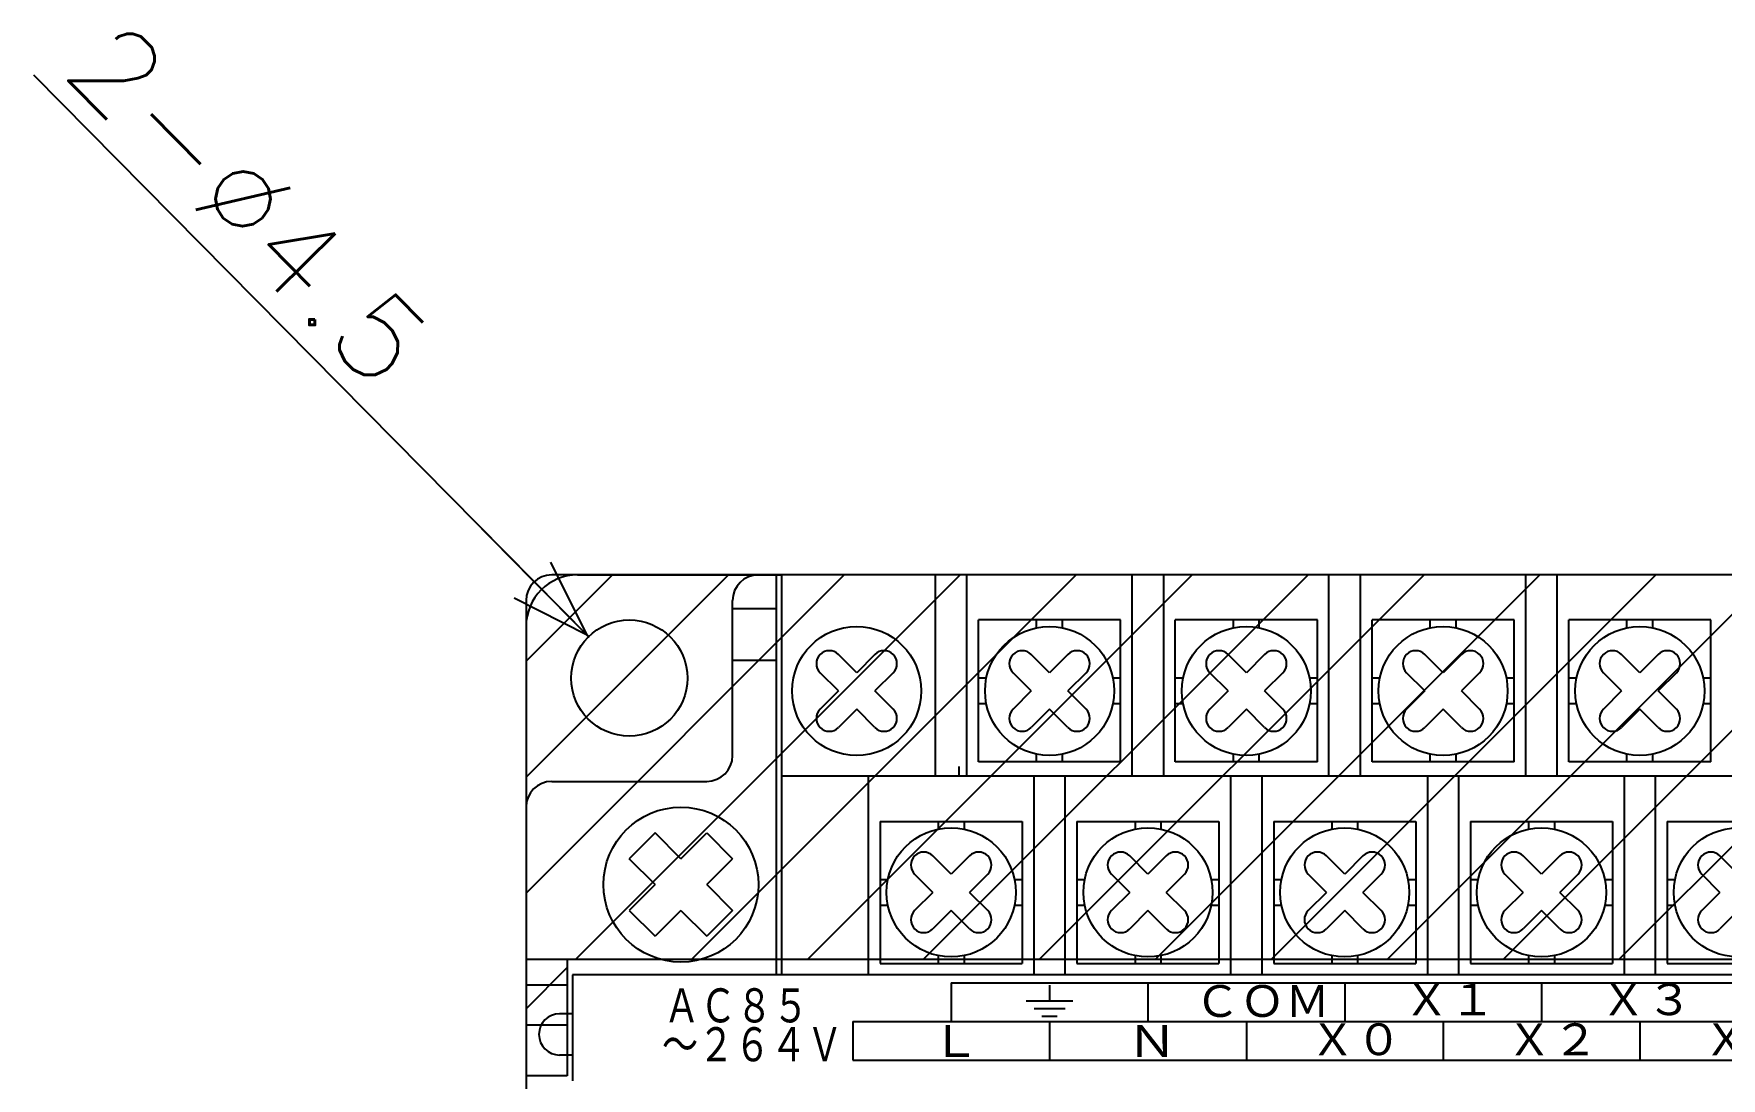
# Model space of a CAD drawing. Extents: x -157 to 170, y -125 to 114.
# Drawn here: x -68.7 to -3.4, y 73.4 to 113.8 of the extents above; entities that cross this region are included whole.
import ezdxf

# ---------------------------------------------------------------- set-up
doc = ezdxf.new("R2010")
doc.units = 0
doc.layers.get('0').update_dxf_attribs({"linetype": 'CONTINUOUS'})
doc.styles.get("Standard").update_dxf_attribs({"font": 'txt', "bigfont": 'BIGFONT'})

# ---------------------------------------------------------------- blocks, each defined once
blk = doc.blocks.new('_OPEN30')
at = {"color": 0, "linetype": 'BYBLOCK'}
for q in [(-3, 1), (-3, -1), (-3, 0)]:
    blk.add_line((0, 0), q, dxfattribs=at)

msp = doc.modelspace()

# ---------------------------------------------------------------- linework, layer by layer
at = {"color": 7, "linetype": 'CONTINUOUS'}
for p, q in [((-47.238831, 90.47097), (-68.729065, 112.228676)), ((-49.411203, 92.670228), (-51.765401, 95.053557)), ((-49.66574, 80.553146), (-37.340608, 92.878303)), ((-49.66574, 85.043279), (-41.830731, 92.878303)), ((-49.66574, 89.533412), (-46.320855, 92.878303)), ((39.334259, 92.878304), (-48.665741, 92.878304)), ((-47.75045, 77.978307), (-32.850484, 92.878303)), ((-47.665741, 92.878304), (-39.760738, 92.878304)), ((-43.260327, 77.978307), (-28.360361, 92.878303)), ((-40.665741, 92.878304), (-39.760738, 92.878304)), ((-39.96574, 77.378304), (-39.96574, 92.878304)), ((-39.760738, 77.378304), (-39.760738, 92.878304)), ((-39.760738, 85.0783), (-39.760738, 92.878304)), ((38.129261, 92.878304), (-39.760738, 92.878304)), ((-38.770203, 77.978307), (-23.870237, 92.878303)), ((-34.28008, 77.978307), (-19.380113, 92.878303)), ((-33.810741, 85.0783), (-33.810741, 92.878304)), ((-32.59074, 85.0783), (-32.59074, 92.878304)), ((-29.789956, 77.978307), (-14.88999, 92.878303)), ((-26.190739, 85.0783), (-26.190739, 92.878304)), ((-25.299833, 77.978307), (-10.399866, 92.878303)), ((-24.970739, 85.0783), (-24.970739, 92.878304)), ((-20.809709, 77.978307), (-5.909743, 92.878303)), ((-18.57074, 85.0783), (-18.57074, 92.878304)), ((-17.35074, 85.0783), (-17.35074, 92.878304)), ((-16.319585, 77.978307), (-1.419619, 92.878303)), ((-11.829462, 77.978307), (3.070504, 92.878303)), ((-10.95074, 85.0783), (-10.95074, 92.878304)), ((-9.73074, 85.0783), (-9.73074, 92.878304)), ((-7.339338, 77.978307), (7.560628, 92.878303)), ((-49.665741, 91.878304), (-49.665741, 73.47831)), ((-41.665741, 85.878304), (-41.665741, 91.878304)), ((-41.665741, 91.5783), (-39.96574, 91.5783)), ((-49.665741, 90.878304), (-49.665741, 83.878304)), ((-26.640739, 91.128304), (-32.140739, 91.128304)), ((-32.140739, 85.628304), (-32.140739, 91.128304)), ((-29.890739, 90.827789), (-29.890739, 91.128304)), ((-28.890739, 90.827789), (-28.890739, 91.128304)), ((-26.640739, 85.628304), (-26.640739, 91.128304)), ((-19.020741, 91.128304), (-24.520741, 91.128304)), ((-24.520741, 85.628304), (-24.520741, 91.128304)), ((-22.270741, 90.827789), (-22.270741, 91.128304)), ((-21.270741, 90.827789), (-21.270741, 91.128304)), ((-19.020741, 85.628304), (-19.020741, 91.128304)), ((-11.40074, 91.128304), (-16.90074, 91.128304)), ((-16.90074, 85.628304), (-16.90074, 91.128304)), ((-14.65074, 90.827789), (-14.65074, 91.128304)), ((-13.65074, 90.827789), (-13.65074, 91.128304)), ((-11.40074, 85.628304), (-11.40074, 91.128304)), ((-3.78074, 91.128304), (-9.28074, 91.128304)), ((-9.28074, 85.628304), (-9.28074, 91.128304)), ((-7.03074, 90.827789), (-7.03074, 91.128304)), ((-6.03074, 90.827789), (-6.03074, 91.128304)), ((-3.78074, 85.628304), (-3.78074, 91.128304)), ((-47.246861, 90.479103), (-47.302967, 90.535904)), ((-41.665741, 89.5783), (-39.96574, 89.5783)), ((-38.274952, 89.792519), (-38.274952, 89.792519)), ((-36.860741, 89.085411), (-37.567848, 89.792519)), ((-36.153633, 89.792519), (-36.860741, 89.085411)), ((-35.446526, 89.792519), (-35.446526, 89.792519)), ((-30.804953, 89.792519), (-30.804953, 89.792519)), ((-29.390739, 89.085411), (-30.097847, 89.792519)), ((-28.683632, 89.792519), (-29.390739, 89.085411)), ((-27.976526, 89.792519), (-27.976526, 89.792519)), ((-23.184954, 89.792519), (-23.184954, 89.792519)), ((-23.184954, 89.792519), (-23.184954, 89.792519)), ((-21.770741, 89.085411), (-22.477846, 89.792519)), ((-21.770741, 89.085411), (-22.477846, 89.792519)), ((-21.063633, 89.792519), (-21.770741, 89.085411)), ((-21.063633, 89.792519), (-21.770741, 89.085411)), ((-20.356525, 89.792519), (-20.356525, 89.792519)), ((-20.356525, 89.792519), (-20.356525, 89.792519)), ((-15.564953, 89.792519), (-15.564953, 89.792519)), ((-15.564953, 89.792519), (-15.564953, 89.792519)), ((-14.15074, 89.085411), (-14.857846, 89.792519)), ((-14.15074, 89.085411), (-14.857846, 89.792519)), ((-13.443633, 89.792519), (-14.15074, 89.085411)), ((-13.443633, 89.792519), (-14.15074, 89.085411)), ((-12.736526, 89.792519), (-12.736526, 89.792519)), ((-12.736526, 89.792519), (-12.736526, 89.792519)), ((-7.944953, 89.792519), (-7.944953, 89.792519)), ((-7.944953, 89.792519), (-7.944953, 89.792519)), ((-6.53074, 89.085411), (-7.237846, 89.792519)), ((-6.53074, 89.085411), (-7.237846, 89.792519)), ((-5.823633, 89.792519), (-6.53074, 89.085411)), ((-5.823633, 89.792519), (-6.53074, 89.085411)), ((-5.116526, 89.792519), (-5.116526, 89.792519)), ((-5.116526, 89.792519), (-5.116526, 89.792519)), ((-37.567848, 88.378304), (-38.274952, 89.085411)), ((-35.446526, 89.085411), (-36.153633, 88.378304)), ((-31.840229, 88.878304), (-32.140739, 88.878304)), ((-30.097847, 88.378304), (-30.804953, 89.085411)), ((-27.976526, 89.085411), (-28.683632, 88.378304)), ((-26.640739, 88.878304), (-26.94125, 88.878304)), ((-24.22023, 88.878304), (-24.520741, 88.878304)), ((-22.477846, 88.378304), (-23.184954, 89.085411)), ((-22.477846, 88.378304), (-23.184954, 89.085411)), ((-20.356525, 89.085411), (-21.063633, 88.378304)), ((-20.356525, 89.085411), (-21.063633, 88.378304)), ((-19.020741, 88.878304), (-19.321249, 88.878304)), ((-16.600229, 88.878304), (-16.90074, 88.878304)), ((-14.857846, 88.378304), (-15.564953, 89.085411)), ((-14.857846, 88.378304), (-15.564953, 89.085411)), ((-12.736526, 89.085411), (-13.443633, 88.378304)), ((-12.736526, 89.085411), (-13.443633, 88.378304)), ((-11.40074, 88.878304), (-11.70125, 88.878304)), ((-8.980229, 88.878304), (-9.28074, 88.878304)), ((-7.237846, 88.378304), (-7.944953, 89.085411)), ((-7.237846, 88.378304), (-7.944953, 89.085411)), ((-5.116526, 89.085411), (-5.823633, 88.378304)), ((-5.116526, 89.085411), (-5.823633, 88.378304)), ((-3.78074, 88.878304), (-4.08125, 88.878304)), ((-37.567848, 88.378304), (-38.274952, 87.671196)), ((-35.446526, 87.671196), (-36.153633, 88.378304)), ((-30.097847, 88.378304), (-30.804953, 87.671196)), ((-27.976526, 87.671196), (-28.683632, 88.378304)), ((-22.477846, 88.378304), (-23.184954, 87.671196)), ((-22.477846, 88.378304), (-23.184954, 87.671196)), ((-20.356525, 87.671196), (-21.063633, 88.378304)), ((-20.356525, 87.671196), (-21.063633, 88.378304)), ((-14.857846, 88.378304), (-15.564953, 87.671196)), ((-14.857846, 88.378304), (-15.564953, 87.671196)), ((-12.736526, 87.671196), (-13.443633, 88.378304)), ((-12.736526, 87.671196), (-13.443633, 88.378304)), ((-7.237846, 88.378304), (-7.944953, 87.671196)), ((-7.237846, 88.378304), (-7.944953, 87.671196)), ((-5.116526, 87.671196), (-5.823633, 88.378304)), ((-5.116526, 87.671196), (-5.823633, 88.378304)), ((-36.860741, 87.671196), (-37.567848, 86.964088)), ((-36.153633, 86.964088), (-36.860741, 87.671196)), ((-31.840229, 87.878304), (-32.140739, 87.878304)), ((-29.390739, 87.671196), (-30.097847, 86.964088)), ((-28.683632, 86.964088), (-29.390739, 87.671196)), ((-26.640739, 87.878304), (-26.94125, 87.878304)), ((-24.22023, 87.878304), (-24.520741, 87.878304)), ((-21.770741, 87.671196), (-22.477846, 86.964088)), ((-21.770741, 87.671196), (-22.477846, 86.964088)), ((-21.063633, 86.964088), (-21.770741, 87.671196)), ((-21.063633, 86.964088), (-21.770741, 87.671196)), ((-19.020741, 87.878304), (-19.321249, 87.878304)), ((-16.600229, 87.878304), (-16.90074, 87.878304)), ((-14.15074, 87.671196), (-14.857846, 86.964088)), ((-14.15074, 87.671196), (-14.857846, 86.964088)), ((-13.443633, 86.964088), (-14.15074, 87.671196)), ((-13.443633, 86.964088), (-14.15074, 87.671196)), ((-11.40074, 87.878304), (-11.70125, 87.878304)), ((-8.980229, 87.878304), (-9.28074, 87.878304)), ((-6.53074, 87.671196), (-7.237846, 86.964088)), ((-6.53074, 87.671196), (-7.237846, 86.964088)), ((-5.823633, 86.964088), (-6.53074, 87.671196)), ((-5.823633, 86.964088), (-6.53074, 87.671196)), ((-3.78074, 87.878304), (-4.08125, 87.878304)), ((-38.274952, 86.964088), (-38.274952, 86.964088)), ((-35.446526, 86.964088), (-35.446526, 86.964088)), ((-30.804953, 86.964088), (-30.804953, 86.964088)), ((-27.976526, 86.964088), (-27.976526, 86.964088)), ((-23.184954, 86.964088), (-23.184954, 86.964088)), ((-23.184954, 86.964088), (-23.184954, 86.964088)), ((-20.356525, 86.964088), (-20.356525, 86.964088)), ((-20.356525, 86.964088), (-20.356525, 86.964088)), ((-15.564953, 86.964088), (-15.564953, 86.964088)), ((-15.564953, 86.964088), (-15.564953, 86.964088)), ((-12.736526, 86.964088), (-12.736526, 86.964088)), ((-12.736526, 86.964088), (-12.736526, 86.964088)), ((-7.944953, 86.964088), (-7.944953, 86.964088)), ((-7.944953, 86.964088), (-7.944953, 86.964088)), ((-5.116526, 86.964088), (-5.116526, 86.964088)), ((-5.116526, 86.964088), (-5.116526, 86.964088)), ((-26.640739, 85.628304), (-32.140739, 85.628304)), ((-29.890739, 85.628304), (-29.890739, 85.92881)), ((-28.890739, 85.628304), (-28.890739, 85.92881)), ((-19.020741, 85.628304), (-24.520741, 85.628304)), ((-22.270741, 85.628304), (-22.270741, 85.92881)), ((-21.270741, 85.628304), (-21.270741, 85.92881)), ((-11.40074, 85.628304), (-16.90074, 85.628304)), ((-14.65074, 85.628304), (-14.65074, 85.92881)), ((-13.65074, 85.628304), (-13.65074, 85.92881)), ((-3.78074, 85.628304), (-9.28074, 85.628304)), ((-7.03074, 85.628304), (-7.03074, 85.92881)), ((-6.03074, 85.628304), (-6.03074, 85.92881)), ((38.129261, 85.0783), (-39.760738, 85.0783)), ((-36.400738, 77.378304), (-36.400738, 85.0783)), ((-32.900738, 85.452873), (-32.900738, 85.0783)), ((-30.00074, 85.0783), (-30.00074, 77.378304)), ((-28.780739, 77.378304), (-28.780739, 85.0783)), ((-22.380739, 85.0783), (-22.380739, 77.378304)), ((-21.16074, 77.378304), (-21.16074, 85.0783)), ((-14.760739, 85.0783), (-14.760739, 77.378304)), ((-13.54074, 77.378304), (-13.54074, 85.0783)), ((-7.140739, 85.0783), (-7.140739, 77.378304)), ((-5.92074, 77.378304), (-5.92074, 85.0783)), ((-48.665741, 84.878304), (-42.665741, 84.878304)), ((-49.665741, 83.878304), (-49.665741, 3.878303)), ((-35.950741, 83.3283), (-30.450739, 83.3283)), ((-35.950741, 83.3283), (-35.950741, 77.8283)), ((-33.700741, 83.3283), (-33.700741, 83.027794)), ((-32.700741, 83.3283), (-32.700741, 83.027794)), ((-30.450739, 83.3283), (-30.450739, 77.8283)), ((-28.33074, 83.3283), (-28.33074, 77.8283)), ((-28.33074, 83.3283), (-22.83074, 83.3283)), ((-26.08074, 83.3283), (-26.08074, 83.027794)), ((-25.08074, 83.3283), (-25.08074, 83.027794)), ((-22.83074, 83.3283), (-22.83074, 77.8283)), ((-20.710739, 83.3283), (-20.710739, 77.8283)), ((-20.710739, 83.3283), (-15.21074, 83.3283)), ((-18.460739, 83.3283), (-18.460739, 83.027794)), ((-17.460739, 83.3283), (-17.460739, 83.027794)), ((-15.21074, 83.3283), (-15.21074, 77.8283)), ((-13.090739, 83.3283), (-13.090739, 77.8283)), ((-13.090739, 83.3283), (-7.59074, 83.3283)), ((-10.840739, 83.3283), (-10.840739, 83.027794)), ((-9.840739, 83.3283), (-9.840739, 83.027794)), ((-7.59074, 83.3283), (-7.59074, 77.8283)), ((-5.47074, 83.3283), (-5.47074, 77.8283)), ((-5.47074, 83.3283), (0.02926, 83.3283)), ((-44.665741, 82.878304), (-45.665741, 81.878304)), ((-43.665741, 81.878304), (-44.665741, 82.878304)), ((-43.665741, 81.878304), (-42.665741, 82.878304)), ((-42.665741, 82.878304), (-41.665741, 81.878304)), ((-44.665741, 80.878304), (-45.665741, 81.878304)), ((-42.665741, 80.878304), (-41.665741, 81.878304)), ((-34.614952, 81.992516), (-34.614952, 81.992516)), ((-33.200741, 81.285408), (-33.907845, 81.992516)), ((-32.493633, 81.992516), (-33.200741, 81.285408)), ((-31.786526, 81.992516), (-31.786526, 81.992516)), ((-26.994953, 81.992516), (-26.994953, 81.992516)), ((-26.994953, 81.992516), (-26.994953, 81.992516)), ((-25.58074, 81.285408), (-26.287846, 81.992516)), ((-25.58074, 81.285408), (-26.287846, 81.992516)), ((-24.873632, 81.992516), (-25.58074, 81.285408)), ((-24.873632, 81.992516), (-25.58074, 81.285408)), ((-24.166527, 81.992516), (-24.166527, 81.992516)), ((-24.166527, 81.992516), (-24.166527, 81.992516)), ((-19.374952, 81.992516), (-19.374952, 81.992516)), ((-19.374952, 81.992516), (-19.374952, 81.992516)), ((-17.960739, 81.285408), (-18.667847, 81.992516)), ((-17.960739, 81.285408), (-18.667847, 81.992516)), ((-17.253633, 81.992516), (-17.960739, 81.285408)), ((-17.253633, 81.992516), (-17.960739, 81.285408)), ((-16.546526, 81.992516), (-16.546526, 81.992516)), ((-16.546526, 81.992516), (-16.546526, 81.992516)), ((-11.754953, 81.992516), (-11.754953, 81.992516)), ((-11.754953, 81.992516), (-11.754953, 81.992516)), ((-10.340739, 81.285408), (-11.047847, 81.992516)), ((-10.340739, 81.285408), (-11.047847, 81.992516)), ((-9.633633, 81.992516), (-10.340739, 81.285408)), ((-9.633633, 81.992516), (-10.340739, 81.285408)), ((-8.926526, 81.992516), (-8.926526, 81.992516)), ((-8.926526, 81.992516), (-8.926526, 81.992516)), ((-4.134953, 81.992516), (-4.134953, 81.992516)), ((-2.72074, 81.285408), (-3.427846, 81.992516)), ((-35.950741, 81.0783), (-35.65023, 81.0783)), ((-33.907845, 80.5783), (-34.614952, 81.285408)), ((-31.786526, 81.285408), (-32.493633, 80.5783)), ((-30.751249, 81.0783), (-30.450739, 81.0783)), ((-28.33074, 81.0783), (-28.03023, 81.0783)), ((-26.287846, 80.5783), (-26.994953, 81.285408)), ((-26.287846, 80.5783), (-26.994953, 81.285408)), ((-24.166527, 81.285408), (-24.873632, 80.5783)), ((-24.166527, 81.285408), (-24.873632, 80.5783)), ((-23.13125, 81.0783), (-22.83074, 81.0783)), ((-20.710739, 81.0783), (-20.410229, 81.0783)), ((-18.667847, 80.5783), (-19.374952, 81.285408)), ((-18.667847, 80.5783), (-19.374952, 81.285408)), ((-16.546526, 81.285408), (-17.253633, 80.5783)), ((-16.546526, 81.285408), (-17.253633, 80.5783)), ((-15.51125, 81.0783), (-15.21074, 81.0783)), ((-13.090739, 81.0783), (-12.79023, 81.0783)), ((-11.047847, 80.5783), (-11.754953, 81.285408)), ((-11.047847, 80.5783), (-11.754953, 81.285408)), ((-8.926526, 81.285408), (-9.633633, 80.5783)), ((-8.926526, 81.285408), (-9.633633, 80.5783)), ((-7.89125, 81.0783), (-7.59074, 81.0783)), ((-5.47074, 81.0783), (-5.170229, 81.0783)), ((-3.427846, 80.5783), (-4.134953, 81.285408)), ((-44.665741, 80.878304), (-45.665741, 79.878304)), ((-42.665741, 80.878304), (-41.665741, 79.878304)), ((-33.907845, 80.5783), (-34.614952, 79.871193)), ((-31.786526, 79.871193), (-32.493633, 80.5783)), ((-26.287846, 80.5783), (-26.994953, 79.871193)), ((-26.287846, 80.5783), (-26.994953, 79.871193)), ((-24.166527, 79.871193), (-24.873632, 80.5783)), ((-24.166527, 79.871193), (-24.873632, 80.5783)), ((-18.667847, 80.5783), (-19.374952, 79.871193)), ((-18.667847, 80.5783), (-19.374952, 79.871193)), ((-16.546526, 79.871193), (-17.253633, 80.5783)), ((-16.546526, 79.871193), (-17.253633, 80.5783)), ((-11.047847, 80.5783), (-11.754953, 79.871193)), ((-11.047847, 80.5783), (-11.754953, 79.871193)), ((-8.926526, 79.871193), (-9.633633, 80.5783)), ((-8.926526, 79.871193), (-9.633633, 80.5783)), ((-3.427846, 80.5783), (-4.134953, 79.871193)), ((-45.665741, 79.878304), (-44.665741, 78.878304)), ((-43.665741, 79.878304), (-44.665741, 78.878304)), ((-43.665741, 79.878304), (-42.665741, 78.878304)), ((-41.665741, 79.878304), (-42.665741, 78.878304)), ((-35.950741, 80.0783), (-35.65023, 80.0783)), ((-33.200741, 79.871193), (-33.907845, 79.164093)), ((-32.493633, 79.164093), (-33.200741, 79.871193)), ((-30.751249, 80.0783), (-30.450739, 80.0783)), ((-28.33074, 80.0783), (-28.03023, 80.0783)), ((-25.58074, 79.871193), (-26.287846, 79.164093)), ((-25.58074, 79.871193), (-26.287846, 79.164093)), ((-24.873632, 79.164093), (-25.58074, 79.871193)), ((-24.873632, 79.164093), (-25.58074, 79.871193)), ((-23.13125, 80.0783), (-22.83074, 80.0783)), ((-20.710739, 80.0783), (-20.410229, 80.0783)), ((-17.960739, 79.871193), (-18.667847, 79.164093)), ((-17.960739, 79.871193), (-18.667847, 79.164093)), ((-17.253633, 79.164093), (-17.960739, 79.871193)), ((-17.253633, 79.164093), (-17.960739, 79.871193)), ((-15.51125, 80.0783), (-15.21074, 80.0783)), ((-13.090739, 80.0783), (-12.79023, 80.0783)), ((-10.340739, 79.871193), (-11.047847, 79.164093)), ((-10.340739, 79.871193), (-11.047847, 79.164093)), ((-9.633633, 79.164093), (-10.340739, 79.871193)), ((-9.633633, 79.164093), (-10.340739, 79.871193)), ((-7.89125, 80.0783), (-7.59074, 80.0783)), ((-5.47074, 80.0783), (-5.170229, 80.0783)), ((-2.72074, 79.871193), (-3.427846, 79.164093)), ((-34.614952, 79.164093), (-34.614952, 79.164093)), ((-31.786526, 79.164093), (-31.786526, 79.164093)), ((-26.994953, 79.164093), (-26.994953, 79.164093)), ((-26.994953, 79.164093), (-26.994953, 79.164093)), ((-24.166527, 79.164093), (-24.166527, 79.164093)), ((-24.166527, 79.164093), (-24.166527, 79.164093)), ((-19.374952, 79.164093), (-19.374952, 79.164093)), ((-19.374952, 79.164093), (-19.374952, 79.164093)), ((-16.546526, 79.164093), (-16.546526, 79.164093)), ((-16.546526, 79.164093), (-16.546526, 79.164093)), ((-11.754953, 79.164093), (-11.754953, 79.164093)), ((-11.754953, 79.164093), (-11.754953, 79.164093)), ((-8.926526, 79.164093), (-8.926526, 79.164093)), ((-8.926526, 79.164093), (-8.926526, 79.164093)), ((-4.134953, 79.164093), (-4.134953, 79.164093)), ((40.334259, 77.97831), (-49.665741, 77.97831)), ((-48.065739, 77.97831), (-48.065739, 73.47831)), ((-35.950741, 77.8283), (-30.450739, 77.8283)), ((-33.700741, 78.128815), (-33.700741, 77.8283)), ((-32.700741, 78.128815), (-32.700741, 77.8283)), ((-28.33074, 77.8283), (-22.83074, 77.8283)), ((-26.08074, 78.128815), (-26.08074, 77.8283)), ((-25.08074, 78.128815), (-25.08074, 77.8283)), ((-20.710739, 77.8283), (-15.21074, 77.8283)), ((-18.460739, 78.128815), (-18.460739, 77.8283)), ((-17.460739, 78.128815), (-17.460739, 77.8283)), ((-13.090739, 77.8283), (-7.59074, 77.8283)), ((-10.840739, 78.128815), (-10.840739, 77.8283)), ((-9.840739, 78.128815), (-9.840739, 77.8283)), ((-5.47074, 77.8283), (0.02926, 77.8283)), ((-49.66574, 76.063014), (-48.06574, 77.663017)), ((-47.865738, 77.378304), (-47.865738, 73.278305)), ((38.53426, 77.378304), (-47.865738, 77.378304)), ((-48.065739, 76.97831), (-49.665741, 76.97831)), ((-33.200741, 77.0783), (-33.200741, 75.5783)), ((-33.200741, 77.0783), (35.379261, 77.0783)), ((-29.390739, 76.978302), (-29.390739, 76.363731)), ((-25.58074, 77.0783), (-25.58074, 75.5783)), ((-25.58074, 77.0783), (-25.58074, 75.5783)), ((-17.960739, 77.0783), (-17.960739, 75.5783)), ((-10.340739, 77.0783), (-10.340739, 75.5783)), ((-47.865738, 75.878304), (-48.365738, 75.878304)), ((-30.290739, 76.378304), (-28.49074, 76.378304)), ((-29.99074, 76.0783), (-28.790739, 76.0783)), ((-48.065739, 75.435158), (-49.665741, 75.435158)), ((-37.010738, 75.5783), (-37.010738, 74.0783)), ((-37.010738, 75.5783), (35.379261, 75.5783)), ((-29.690739, 75.778305), (-29.09074, 75.778305)), ((-29.390739, 75.5783), (-29.390739, 74.0783)), ((-25.58074, 75.5783), (-21.770739, 75.5783)), ((-21.770739, 75.5783), (-21.770739, 74.0783)), ((-21.770739, 75.5783), (-21.770739, 74.0783)), ((-14.15074, 75.5783), (-14.15074, 74.0783)), ((-6.530739, 75.5783), (-6.530739, 74.0783)), ((-47.865738, 74.278305), (-48.365738, 74.278305)), ((-37.010738, 74.0783), (31.56926, 74.0783)), ((-48.065739, 73.47831), (-49.665741, 73.47831))]:
    msp.add_line(p, q, dxfattribs=at)
for centre, radius in [((-45.665741, 88.878304), 2.25), ((-36.860741, 88.378304), 2.5), ((-29.390739, 88.378304), 2.5), ((-21.770741, 88.378304), 2.5), ((-14.15074, 88.378304), 2.5), ((-6.53074, 88.378304), 2.5), ((-43.665741, 80.878304), 3), ((-33.200741, 80.5783), 2.5), ((-25.58074, 80.5783), 2.5), ((-17.960739, 80.5783), 2.5), ((-10.340739, 80.5783), 2.5), ((-2.72074, 80.5783), 2.5)]:
    msp.add_circle(centre, radius, dxfattribs=at)
for centre, radius, start, end in [((-47.665741, 90.878304), 2, 90, 180), ((-48.665741, 91.878304), 1, 90, 180), ((-40.665741, 91.878304), 1, 90, 180), ((-37.921398, 89.438965), 0.5, 135, 225), ((-37.921398, 89.438965), 0.5, 45.000309, 135), ((-35.800079, 89.438965), 0.5, 45, 135), ((-35.800079, 89.438965), 0.5, 315, 45), ((-30.451399, 89.438965), 0.5, 135, 225), ((-30.451399, 89.438965), 0.5, 45.000155, 135), ((-28.33008, 89.438965), 0.5, 45, 134.999845), ((-28.33008, 89.438965), 0.5, 315, 45), ((-22.8314, 89.438965), 0.5, 135, 225), ((-22.8314, 89.438965), 0.5, 135, 225), ((-22.8314, 89.438965), 0.5, 45, 135), ((-22.8314, 89.438965), 0.5, 45, 135), ((-20.710079, 89.438965), 0.5, 45, 135), ((-20.710079, 89.438965), 0.5, 45, 135), ((-20.710079, 89.438965), 0.5, 315, 45), ((-20.710079, 89.438965), 0.5, 315, 45), ((-15.2114, 89.438965), 0.5, 134.999923, 225.000077), ((-15.2114, 89.438965), 0.5, 134.999923, 225.000077), ((-15.2114, 89.438965), 0.5, 45, 134.999923), ((-15.2114, 89.438965), 0.5, 45, 134.999923), ((-13.090079, 89.438965), 0.5, 45.000077, 135), ((-13.090079, 89.438965), 0.5, 45.000077, 135), ((-13.090079, 89.438965), 0.5, 314.999923, 45.000077), ((-13.090079, 89.438965), 0.5, 314.999923, 45.000077), ((-7.5914, 89.438965), 0.5, 134.999961, 225.000039), ((-7.5914, 89.438965), 0.5, 134.999961, 225.000039), ((-7.5914, 89.438965), 0.5, 45.000039, 134.999961), ((-7.5914, 89.438965), 0.5, 45.000039, 134.999961), ((-5.470079, 89.438965), 0.5, 45.000039, 134.999961), ((-5.470079, 89.438965), 0.5, 45.000039, 134.999961), ((-5.470079, 89.438965), 0.5, 314.999961, 45.000039), ((-5.470079, 89.438965), 0.5, 314.999961, 45.000039), ((-37.921398, 87.317642), 0.5, 135, 225), ((-35.800079, 87.317642), 0.5, 315, 45), ((-30.451399, 87.317642), 0.5, 135, 225), ((-28.33008, 87.317642), 0.5, 315, 45), ((-22.8314, 87.317642), 0.5, 135, 225), ((-22.8314, 87.317642), 0.5, 135, 225), ((-20.710079, 87.317642), 0.5, 315, 45), ((-20.710079, 87.317642), 0.5, 315, 45), ((-15.2114, 87.317642), 0.5, 134.999923, 225.000077), ((-15.2114, 87.317642), 0.5, 134.999923, 225.000077), ((-13.090079, 87.317642), 0.5, 314.999923, 45.000077), ((-13.090079, 87.317642), 0.5, 314.999923, 45.000077), ((-7.5914, 87.317642), 0.5, 134.999961, 225.000039), ((-7.5914, 87.317642), 0.5, 134.999961, 225.000039), ((-5.470079, 87.317642), 0.5, 314.999961, 45.000039), ((-5.470079, 87.317642), 0.5, 314.999961, 45.000039), ((-37.921398, 87.317642), 0.5, 225, 314.999691), ((-35.800079, 87.317642), 0.5, 225, 315), ((-30.451399, 87.317642), 0.5, 225, 314.999845), ((-28.33008, 87.317642), 0.5, 225.000155, 315), ((-22.8314, 87.317642), 0.5, 225, 315), ((-22.8314, 87.317642), 0.5, 225, 315), ((-20.710079, 87.317642), 0.5, 225, 315), ((-20.710079, 87.317642), 0.5, 225, 315), ((-15.2114, 87.317642), 0.5, 225.000077, 315), ((-15.2114, 87.317642), 0.5, 225.000077, 315), ((-13.090079, 87.317642), 0.5, 225, 314.999923), ((-13.090079, 87.317642), 0.5, 225, 314.999923), ((-7.5914, 87.317642), 0.5, 225.000039, 314.999961), ((-7.5914, 87.317642), 0.5, 225.000039, 314.999961), ((-5.470079, 87.317642), 0.5, 225.000039, 314.999961), ((-5.470079, 87.317642), 0.5, 225.000039, 314.999961), ((-42.665741, 85.878304), 1, 270, 0), ((-48.665741, 83.878304), 1, 90, 180), ((-34.261398, 81.638962), 0.5, 135, 225), ((-34.261398, 81.638962), 0.5, 45, 135), ((-32.140079, 81.638962), 0.5, 45, 135), ((-32.140079, 81.638962), 0.5, 315, 45), ((-26.641399, 81.638962), 0.5, 135, 225), ((-26.641399, 81.638962), 0.5, 135, 225), ((-26.641399, 81.638962), 0.5, 45, 135), ((-26.641399, 81.638962), 0.5, 45, 135), ((-24.520079, 81.638962), 0.5, 45.000155, 135), ((-24.520079, 81.638962), 0.5, 45.000155, 135), ((-24.520079, 81.638962), 0.5, 314.999845, 45.000155), ((-24.520079, 81.638962), 0.5, 314.999845, 45.000155), ((-19.0214, 81.638962), 0.5, 134.999845, 225.000155), ((-19.0214, 81.638962), 0.5, 134.999845, 225.000155), ((-19.0214, 81.638962), 0.5, 45, 134.999845), ((-19.0214, 81.638962), 0.5, 45, 134.999845), ((-16.90008, 81.638962), 0.5, 45, 135), ((-16.90008, 81.638962), 0.5, 45, 135), ((-16.90008, 81.638962), 0.5, 315, 45), ((-16.90008, 81.638962), 0.5, 315, 45), ((-11.4014, 81.638962), 0.5, 135, 225), ((-11.4014, 81.638962), 0.5, 135, 225), ((-11.4014, 81.638962), 0.5, 45.000077, 135), ((-11.4014, 81.638962), 0.5, 45.000077, 135), ((-9.28008, 81.638962), 0.5, 45, 134.999923), ((-9.28008, 81.638962), 0.5, 45, 134.999923), ((-9.28008, 81.638962), 0.5, 315, 45), ((-9.28008, 81.638962), 0.5, 315, 45), ((-3.7814, 81.638962), 0.5, 134.999961, 225.000039), ((-3.7814, 81.638962), 0.5, 45.000039, 134.999961), ((-34.261398, 79.517639), 0.5, 135, 224.999382), ((-32.140079, 79.517639), 0.5, 315.000618, 45), ((-26.641399, 79.517639), 0.5, 135, 224.999382), ((-26.641399, 79.517639), 0.5, 135, 224.999382), ((-24.520079, 79.517639), 0.5, 315.000464, 45.000155), ((-24.520079, 79.517639), 0.5, 315.000464, 45.000155), ((-19.0214, 79.517639), 0.5, 134.999845, 224.999536), ((-19.0214, 79.517639), 0.5, 134.999845, 224.999536), ((-16.90008, 79.517639), 0.5, 315.000618, 45), ((-16.90008, 79.517639), 0.5, 315.000618, 45), ((-11.4014, 79.517639), 0.5, 135, 224.999382), ((-11.4014, 79.517639), 0.5, 135, 224.999382), ((-9.28008, 79.517639), 0.5, 315.000618, 45), ((-9.28008, 79.517639), 0.5, 315.000618, 45), ((-3.7814, 79.517639), 0.5, 134.999961, 224.99942), ((-34.261398, 79.517639), 0.5, 224.999382, 315.000618), ((-32.140079, 79.517639), 0.5, 224.999382, 315.000618), ((-26.641399, 79.517639), 0.5, 224.999382, 315.000618), ((-26.641399, 79.517639), 0.5, 224.999382, 315.000618), ((-24.520079, 79.517639), 0.5, 224.999382, 315.000464), ((-24.520079, 79.517639), 0.5, 224.999382, 315.000464), ((-19.0214, 79.517639), 0.5, 224.999536, 315.000618), ((-19.0214, 79.517639), 0.5, 224.999536, 315.000618), ((-16.90008, 79.517639), 0.5, 224.999382, 315.000618), ((-16.90008, 79.517639), 0.5, 224.999382, 315.000618), ((-11.4014, 79.517639), 0.5, 224.999382, 315.000541), ((-11.4014, 79.517639), 0.5, 224.999382, 315.000541), ((-9.28008, 79.517639), 0.5, 224.999459, 315.000618), ((-9.28008, 79.517639), 0.5, 224.999459, 315.000618), ((-3.7814, 79.517639), 0.5, 224.99942, 315.00058), ((-48.365738, 75.0783), 0.8, 90, 180), ((-48.365738, 75.0783), 0.8, 180, 270)]:
    msp.add_arc(centre, radius, start, end, dxfattribs=at)
for p in [(-47.302967, 90.535904), (-47.246861, 90.479103)]:
    msp.add_point(p, dxfattribs=at)

# ---------------------------------------------------------------- block references
at = {"color": 7, "linetype": 'CONTINUOUS', "rotation": 314.647689}
msp.add_blockref('_OPEN30', (-47.302967, 90.535904), dxfattribs=at)

# ---------------------------------------------------------------- texts
at = {"color": 7, "linetype": 'CONTINUOUS', "width": 1.101036}
msp.add_text('2-%%C4.5', height=3.2, rotation=314.599999, dxfattribs=at).set_placement((-67.704516, 112.340171))
at = {"color": 7, "linetype": 'CONTINUOUS'}
for s, height, width, p in [('ＡＣ８５', 1.5, 0.85127, (-44.334548, 75.396675)), ('ＣＯＭ', 1.4, 1.134454, (-23.769397, 75.620114)), ('Ｘ１', 1.4, 1.159664, (-15.685299, 75.687482)), ('Ｘ３', 1.4, 1.159664, (-8.065299, 75.687482)), ('～２６４Ｖ', 1.5, 0.848927, (-44.401439, 73.891663)), ('Ｌ', 1.4, 1.260504, (-34.009254, 74.070668)), ('Ｎ', 1.4, 1.260504, (-26.389253, 74.070668)), ('Ｘ０', 1.4, 1.159664, (-19.323142, 74.138036)), ('Ｘ２', 1.4, 1.159664, (-11.703143, 74.138036)), ('Ｘ４', 1.4, 1.159664, (-4.083143, 74.138036))]:
    msp.add_text(s, height=height, dxfattribs=dict(at, width=width)).set_placement(p)

doc.saveas('drawing.dxf')
